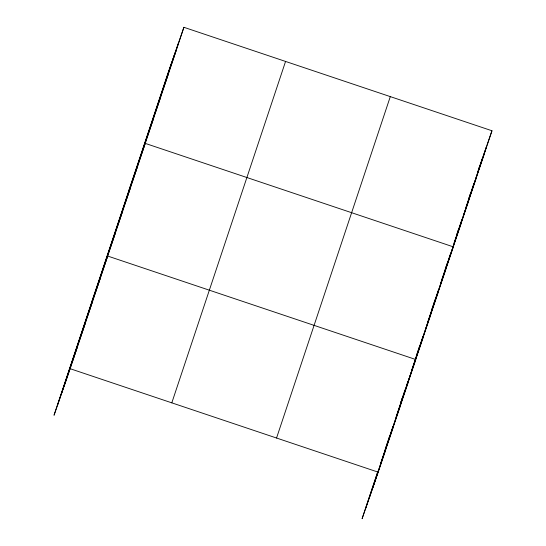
<?xml version="1.0" encoding="UTF-8"?>
<svg xmlns="http://www.w3.org/2000/svg" width="546" height="546" viewBox="0 0 546 546"><rect width="100%" height="100%" fill="white"/><g stroke="black" fill="none" stroke-linecap="round" stroke-linejoin="round"><path stroke-width="0.82" d="M57.576 405.016L171.335 63.609M61.22 394.485L174.979 53.078M64.762 384.261L178.522 42.854M183.906 27.3L167.793 73.833L54.034 415.24L70.147 368.707L183.906 27.3L491.966 130.76L378.207 472.167L362.094 518.7L377.914 471.218M171.806 402.852L285.565 61.439M276.549 438.028L390.301 96.622M385.155 449.495L389.714 435.81M400.976 402.013L404.995 389.94M416.257 356.142L419.744 345.679M431.545 310.271L435.025 299.809M445.174 269.355L447.044 263.752M456.647 234.93L458.51 229.327M468.645 198.908L470.515 193.304M365.636 508.476L377.968 471.457M380.917 462.605L388.158 440.881M388.424 440.076L392.983 426.392M396.205 416.735L402.907 396.614L400.45 403.678M407.732 382.132L391.803 430.35M411.486 370.864L418.188 350.75M418.454 349.945L423.013 336.261M427.306 323.389L432.937 306.483M433.203 305.678L438.302 290.39M442.048 279.142L448.184 260.735M448.45 259.93L450.313 254.327M454.047 243.12L455.917 237.517M456.183 236.718L461.786 219.908M466.052 207.098L471.655 190.288M471.921 189.482L473.792 183.879M477.525 172.672L479.388 167.069L478.576 169.431M369.28 497.945L391.537 431.149M421.567 341.018L407.091 384.48L415.745 359.507L107.692 256.047L91.578 302.573M421.84 340.213L436.855 295.147M437.121 294.342L452.095 249.399M452.361 248.601L459.828 226.187M460.101 225.382L467.301 203.767M467.567 202.969L475.034 180.555M475.3 179.75L482.773 157.337L479.647 166.318M372.822 487.721L463.104 216.762M170.782 66.073L176.167 50.519M163.049 89.285L168.434 73.73M155.31 112.503L160.701 96.949M147.577 135.715L152.962 120.161M129.115 189.912L145.229 143.38L453.289 246.84L440.977 282.398M132.337 181.47L137.722 165.909M124.829 203.999L130.214 188.445M117.322 226.535L122.707 210.974M109.807 249.065L115.199 233.511M94.792 294.13L100.184 278.576M87.285 316.666L92.677 301.112M79.777 339.196L85.162 323.642M72.27 361.732L77.655 346.178M483.039 156.538L486.575 146.314L463.37 215.963L468.755 200.409M486.848 145.536L491.966 130.76M478.842 169.533L484.227 153.979M471.109 192.745L476.494 177.191M455.637 239.175L461.022 223.621M440.39 284.93L445.782 269.369M432.882 307.459L438.267 291.905M425.375 329.996L430.76 314.435M417.867 352.525L423.252 336.971M402.852 397.59L408.237 382.036M395.345 420.127L400.73 404.572M387.837 442.656L393.222 427.102M380.33 465.192L385.715 449.638M70.147 368.707L378.207 472.167"/></g></svg>
